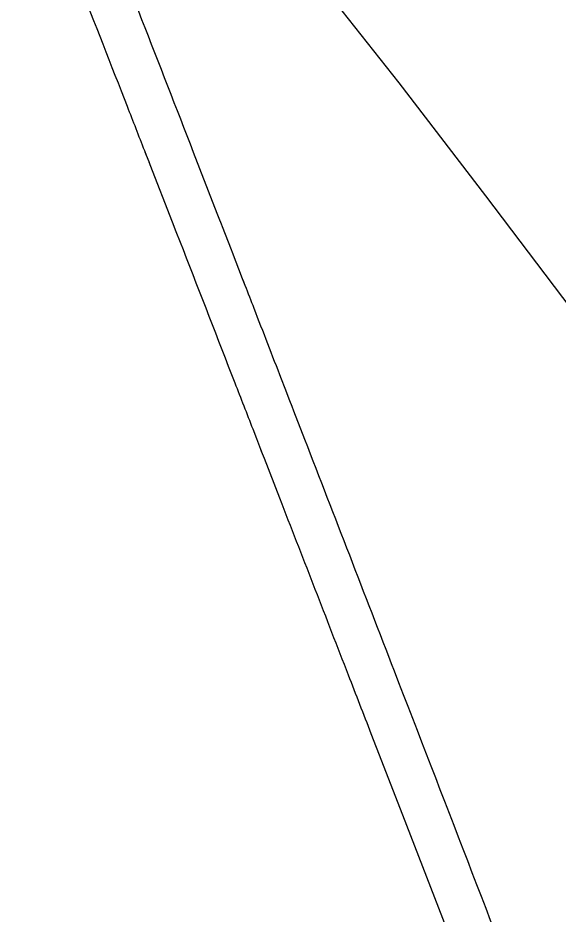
# Model space of a CAD drawing. Header units: millimetres. Extents: x 19741 to 22117, y -10160 to -6800.
# Drawn here: x 21607.35 to 21624.11, y -8140.6 to -8112.78 of the extents above; entities that cross this region are included whole.
import ezdxf

# ---------------------------------------------------------------- set-up
doc = ezdxf.new("R2010")
doc.units = ezdxf.units.MM

msp = doc.modelspace()

# ---------------------------------------------------------------- linework, layer by layer
at = {"linetype": 'Continuous'}
for p, q in [((21611.331, -8117.048), (21611.275, -8116.904)), ((21611.331, -8117.047), (21611.293, -8116.949)), ((21612.779, -8116.944), (21613.442, -8118.652)), ((21611.409, -8117.247), (21611.331, -8117.047)), ((21611.443, -8117.334), (21611.409, -8117.247)), ((21611.444, -8117.337), (21611.41, -8117.25)), ((21612.138, -8119.118), (21611.443, -8117.334)), ((21613.442, -8118.652), (21613.532, -8118.885)), ((21613.532, -8118.885), (21613.575, -8118.995)), ((21613.533, -8118.885), (21613.575, -8118.994)), ((21612.252, -8119.413), (21612.138, -8119.118)), ((21613.575, -8118.995), (21613.641, -8119.166)), ((21613.641, -8119.166), (21613.674, -8119.25)), ((21613.641, -8119.166), (21613.673, -8119.249)), ((21613.673, -8119.249), (21613.952, -8119.967)), ((21612.381, -8119.744), (21612.252, -8119.413)), ((21612.472, -8119.977), (21612.381, -8119.744)), ((21613.952, -8119.966), (21613.983, -8120.048)), ((21613.952, -8119.967), (21613.983, -8120.048)), ((21613.983, -8120.048), (21614.297, -8120.858)), ((21614.297, -8120.858), (21614.322, -8120.923)), ((21614.297, -8120.858), (21614.379, -8121.07)), ((21614.322, -8120.923), (21614.357, -8121.014)), ((21614.357, -8121.014), (21614.379, -8121.069)), ((21615.502, -8123.97), (21615.617, -8124.266)), ((21615.617, -8124.266), (21615.762, -8124.64)), ((21615.762, -8124.64), (21615.833, -8124.824)), ((21615.833, -8124.824), (21615.887, -8124.964)), ((21615.887, -8124.964), (21616.228, -8125.847)), ((21614.748, -8125.834), (21614.632, -8125.536)), ((21614.877, -8126.166), (21614.748, -8125.834)), ((21614.898, -8126.221), (21614.877, -8126.166)), ((21614.899, -8126.223), (21614.878, -8126.168)), ((21614.982, -8126.437), (21614.898, -8126.221)), ((21615.46, -8127.668), (21614.982, -8126.437)), ((21615.532, -8127.855), (21615.46, -8127.668)), ((21618.622, -8135.823), (21618.295, -8134.981)), ((21619.396, -8137.821), (21618.622, -8135.823)), ((21620.635, -8141.023), (21619.396, -8137.821))]:
    msp.add_line(p, q, dxfattribs=at)
msp.add_lwpolyline([(21629.38, -8128.497), (21627.071, -8125.298), (21624.488, -8121.794), (21621.85, -8118.294), (21619.158, -8114.799), (21616.41, -8111.309), (21613.607, -8107.826), (21610.749, -8104.352), (21607.834, -8100.887), (21605.289, -8097.922)], dxfattribs=at)
for points, knots in [([(21608.684, -8106.435), (21608.981, -8107.194), (21610.351, -8110.695), (21611.714, -8114.199), (21612.779, -8116.944)], [0, 0, 0, 0, 0.216887, 1, 1, 1, 1]), ([(21611.275, -8116.904), (21611.097, -8116.447), (21610.416, -8114.702), (21609.735, -8112.958), (21609.231, -8111.671)], [0, 0, 0, 0, 0.262088, 1, 1, 1, 1]), ([(21614.632, -8125.536), (21614.447, -8125.059), (21613.727, -8123.206), (21613.007, -8121.353), (21612.472, -8119.977)], [0, 0, 0, 0, 0.25737, 1, 1, 1, 1]), ([(21614.379, -8121.069), (21614.471, -8121.307), (21614.846, -8122.274), (21615.22, -8123.241), (21615.502, -8123.97)], [0, 0, 0, 0, 0.245919, 1, 1, 1, 1]), ([(21616.228, -8125.847), (21617.154, -8128.238), (21621.112, -8138.48), (21625.058, -8148.726), (21628.079, -8156.582)], [0, 0, 0, 0, 0.233512, 1, 1, 1, 1]), ([(21618.295, -8134.981), (21618.06, -8134.374), (21617.139, -8131.998), (21616.218, -8129.622), (21615.532, -8127.854)], [0, 0, 0, 0, 0.255674, 1, 1, 1, 1])]:
    msp.add_open_spline(points, degree=3, knots=knots, dxfattribs=at)

doc.saveas('drawing.dxf')
